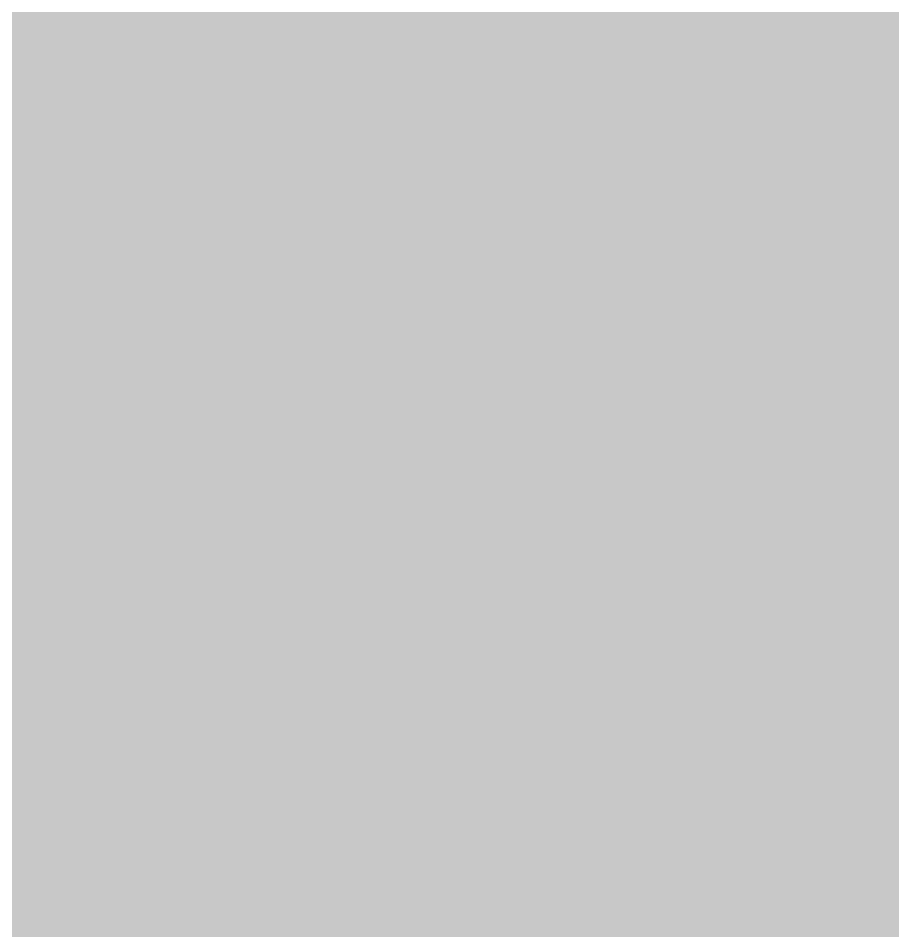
# Model space of a CAD drawing. Header units: inches. Extents: x 25487917 to 25514074, y 6645439 to 6687279.
# Drawn here: x 25510231.8 to 25510499.5, y 6681069.5 to 6681348.8 of the extents above; entities that cross this region are included whole.
import ezdxf

# ---------------------------------------------------------------- set-up
doc = ezdxf.new("R2010")
doc.units = ezdxf.units.IN
doc.header["$MEASUREMENT"] = 0

msp = doc.modelspace()

# ---------------------------------------------------------------- hatches: boundary and pattern name
msp.add_hatch(color=256).paths.add_polyline_path([(25509980.75, 6681251.29), (25510431.88, 6680537.56), (25510996.37, 6679646.11), (25511009.76, 6679624.97), (25511334.41, 6679796.6), (25511325.69, 6679703.88), (25511543.23, 6679891.38), (25512554.5, 6680763.03), (25512357.67, 6681149.19), (25512276.09, 6681309.26), (25512113.17, 6681400.68), (25511976.58, 6681476.52), (25511736.28, 6681597.77), (25511576.04, 6681611.53), (25511254.81, 6681581.59), (25511003.86, 6681558.21), (25510858.21, 6681544.64), (25510515.56, 6681599.87), (25510442.79, 6681611.6), (25510422.91, 6681614.81), (25510384.63, 6681618.97), (25510384.4, 6681618.68), (25510305.17, 6681519.58), (25510240.06, 6681438.14), (25510239.58, 6681438.29), (25510223.84, 6681443.24), (25510220.94, 6681439.16), (25510218.05, 6681435.09), (25510217.65, 6681434.53), (25510217.24, 6681433.98), (25510214.25, 6681429.97), (25510211.24, 6681425.98), (25510211.07, 6681425.75), (25510210.89, 6681425.52), (25510208.49, 6681421.54), (25510207.11, 6681416.71), (25510203.91, 6681410.53), (25510201.17, 6681406.16), (25510196.65, 6681399.57), (25510192.55, 6681392.1), (25510188.93, 6681386.83), (25510183.51, 6681380.73), (25510179.47, 6681376.8), (25510170.53, 6681372.05), (25510165.65, 6681370.35), (25510163.69, 6681369.97), (25510161.72, 6681369.59), (25510160.81, 6681369.41), (25510159.9, 6681369.23), (25510159.41, 6681369.13), (25510158.92, 6681369.03), (25510157.94, 6681368.81), (25510157.46, 6681368.69), (25510156.97, 6681368.57), (25510156.01, 6681368.31), (25510155.74, 6681368.24), (25510155.47, 6681368.16), (25510154.93, 6681367.99), (25510154.57, 6681367.87), (25510154.1, 6681367.7), (25510153.81, 6681367.59), (25510153.52, 6681367.47), (25510153.33, 6681367.38), (25510153.08, 6681367.25), (25510152.75, 6681367.07), (25510152.31, 6681366.82), (25510152.08, 6681366.68), (25510151.86, 6681366.53), (25510151.72, 6681366.43), (25510151.53, 6681366.28), (25510151.29, 6681366.08), (25510151.15, 6681365.97), (25510150.99, 6681365.83), (25510150.72, 6681365.56), (25510150.46, 6681365.29), (25510150.29, 6681365.11), (25510150.08, 6681364.85), (25510149.96, 6681364.7), (25510149.82, 6681364.53), (25510149.68, 6681364.33), (25510149.43, 6681363.97), (25510149.2, 6681363.61), (25510149.05, 6681363.36), (25510148.86, 6681363.03), (25510148.76, 6681362.84), (25510148.65, 6681362.61), (25510148.41, 6681362.1), (25510148.18, 6681361.59), (25510148.03, 6681361.25), (25510147.84, 6681360.79), (25510147.12, 6681358.92), (25510146.4, 6681357.06), (25510146.3, 6681356.81), (25510146.2, 6681356.57), (25510145.53, 6681355.07), (25510144.81, 6681353.6), (25510143.32, 6681350.68), (25510142.35, 6681348.72), (25510141.83, 6681347.58), (25510141.73, 6681347.35), (25510141.64, 6681347.12), (25510141.58, 6681346.97), (25510141.5, 6681346.76), (25510141.25, 6681346.06), (25510141, 6681345.35), (25510140.85, 6681344.87), (25510140.63, 6681344.17), (25510140.41, 6681343.47), (25510137.98, 6681336.92), (25510135.25, 6681331.21), (25510132.49, 6681325.93), (25510127.52, 6681320.25), (25510121.67, 6681314.14), (25510117.63, 6681310.22), (25510110.84, 6681304.57), (25510110.11, 6681303.89), (25510109.38, 6681303.21), (25510109.15, 6681303), (25510108.92, 6681302.79), (25510108.46, 6681302.38), (25510107.9, 6681301.89), (25510107.32, 6681301.41), (25510106.17, 6681300.45), (25510105.38, 6681299.83), (25510104.61, 6681299.22), (25510103.83, 6681298.62), (25510103.31, 6681298.23), (25510102.59, 6681297.72), (25510102.18, 6681297.44), (25510095.48, 6681293.07), (25510088.77, 6681288.71), (25510088.56, 6681288.57), (25510088.34, 6681288.43), (25510085.54, 6681286.54), (25510082.77, 6681284.61), (25510080.94, 6681283.3), (25510078.53, 6681281.51), (25510072.97, 6681277.26), (25510067.44, 6681272.97), (25510067, 6681272.63), (25510066.56, 6681272.28), (25510061.61, 6681270.28), (25510054.95, 6681268.17), (25510049.18, 6681267.39), (25510042.05, 6681264.82), (25510018.03, 6681258.99), (25510010.47, 6681256.43), (25510003.78, 6681254.76), (25509997.11, 6681252.21), (25509986.45, 6681250.6), (25509980.75, 6681251.29)], flags=0)

doc.saveas('drawing.dxf')
